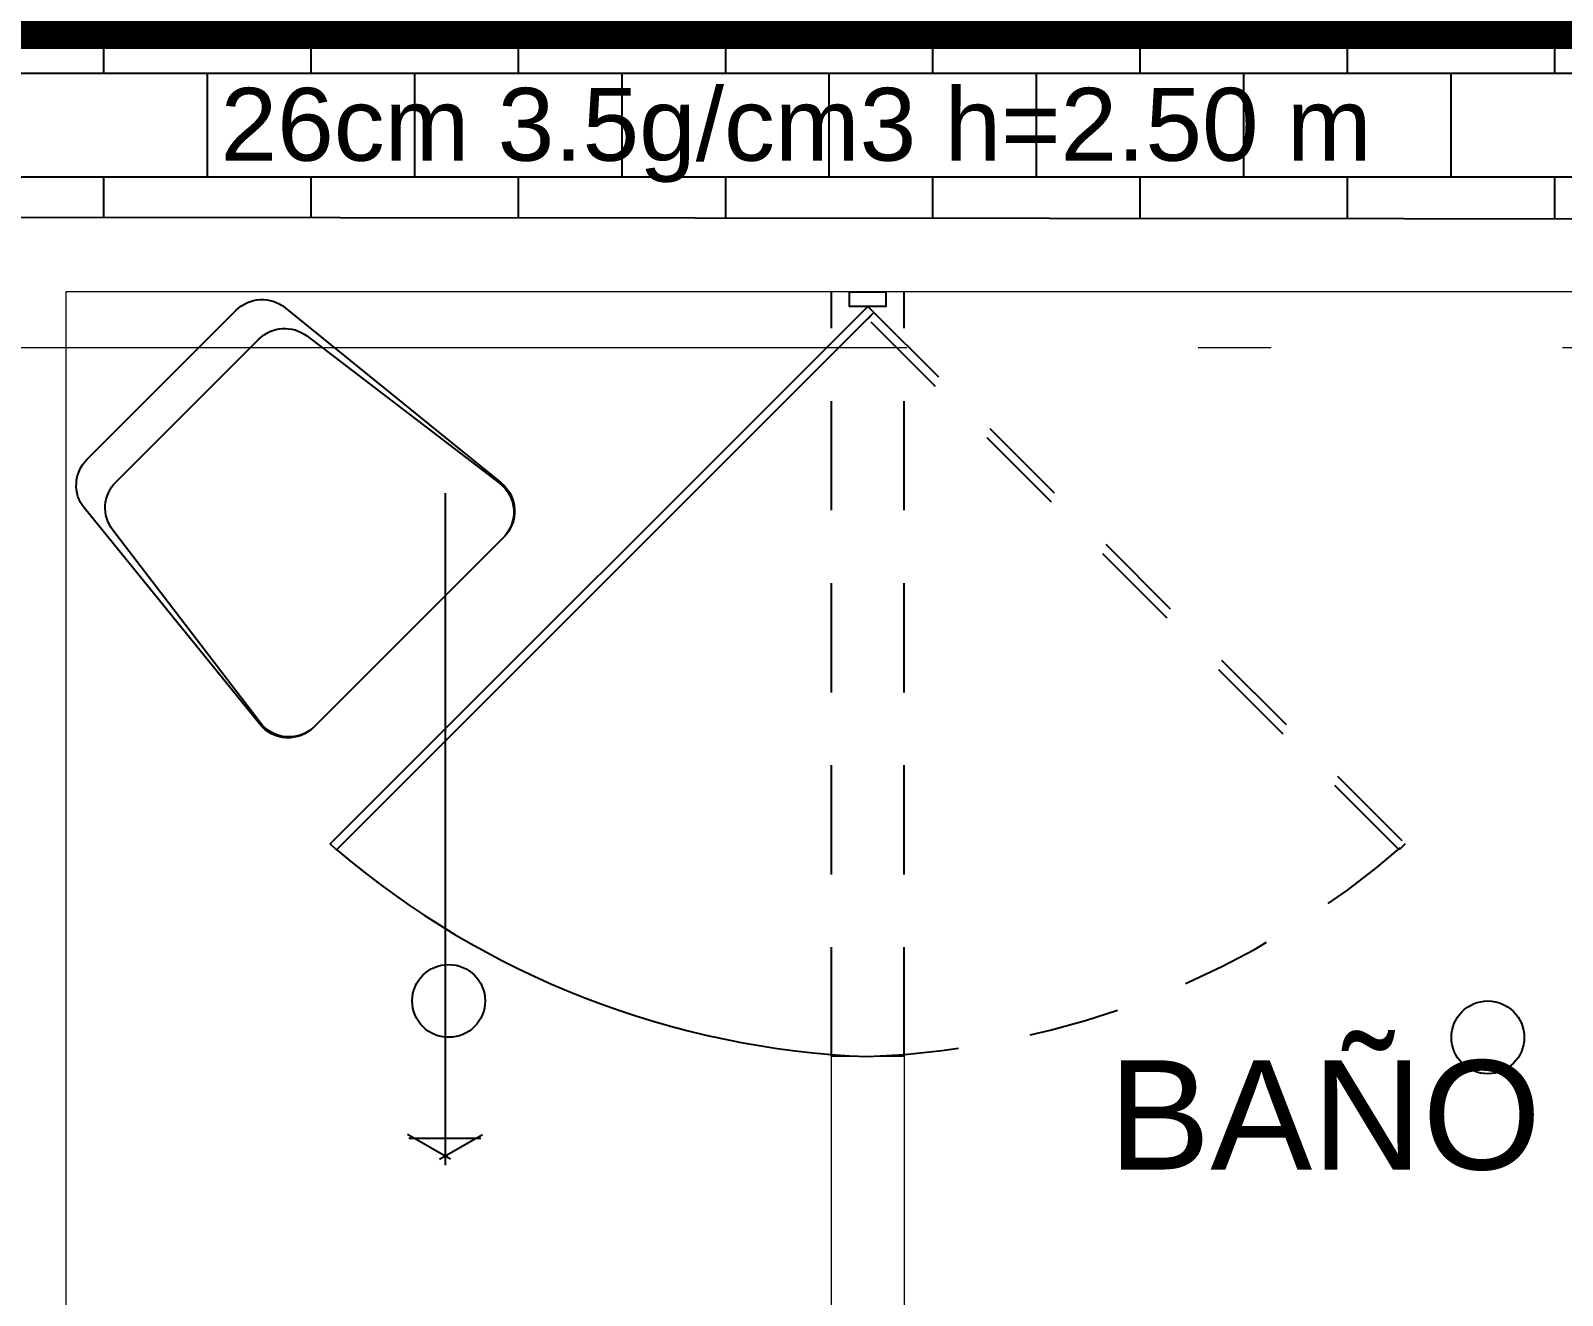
# Model space of a CAD drawing. Header units: metres. Extents: x -22 to 564, y 0 to 143.
# Drawn here: x 209.135 to 211.238, y 39.572 to 41.308 of the extents above; entities that cross this region are included whole.
import ezdxf

# ---------------------------------------------------------------- set-up
doc = ezdxf.new("R2010")
doc.units = ezdxf.units.M
for name, pattern in [('EJES630', [6.3, 5.5, -0.4, 0, -0.4]), ('XREF 2N NEURO-ONCOLOGIA$0$DASHED2', [0.375, 0.25, -0.125]), ('XREF 2N NEURO-ONCOLOGIA$0$HIDDE150', [0.24, 0.15, -0.09])]:
    doc.linetypes.add(name, pattern=pattern)
doc.layers.add('EJES', color=11, linetype='EJES630', lineweight=0)
doc.layers.add('XREF 2N NEURO-ONCOLOGIA$0$MUROS DE TABLAROCA', color=150, linetype='Continuous', lineweight=13)
for name, color, linetype in [('TEXTO', 7, 'Continuous'), ('XREF 2N NEURO-ONCOLOGIA$0$CANCELES', 1, 'Continuous'), ('XREF 2N NEURO-ONCOLOGIA$0$HATCH', 251, 'Continuous'), ('XREF 2N NEURO-ONCOLOGIA$0$LAMPARAS 1', 112, 'Continuous'), ('XREF 2N NEURO-ONCOLOGIA$0$LOSA BLINDADA', 20, 'XREF 2N NEURO-ONCOLOGIA$0$DASHED2'), ('XREF 2N NEURO-ONCOLOGIA$0$MOBILIARIO', 161, 'Continuous'), ('XREF 2N NEURO-ONCOLOGIA$0$Mobiliario Fijo', 40, 'Continuous'), ('XREF 2N NEURO-ONCOLOGIA$0$MOBILIARIO GUIAS MEC', 161, 'Continuous'), ('XREF 2N NEURO-ONCOLOGIA$0$PROYECCIÓN', 252, 'XREF 2N NEURO-ONCOLOGIA$0$HIDDE150'), ('XREF 2N NEURO-ONCOLOGIA$0$TABIQUES BLINDADOS', 30, 'Continuous')]:
    doc.layers.add(name, color=color, linetype=linetype)
doc.styles.add('100 LOCALES 25', font='arial.ttf', dxfattribs={"height": 0.25})

# ---------------------------------------------------------------- blocks, each defined once
blk = doc.blocks.new('XREF 2N NEURO-ONCOLOGIA$0$A$C7c43d18a')
for p, q in [((0.029, -0.008), (-0.005, 0.051)), ((0, -0.05), (0, 0.049)), ((-0.8852, 0), (0.037, 0)), ((0.029, 0.007), (-0.005, -0.052))]:
    blk.add_line(p, q)
blk = doc.blocks.new('XREF 2N NEURO-ONCOLOGIA$0$PUERTA HABATIBLE DOBLE')
at = {"layer": 'XREF 2N NEURO-ONCOLOGIA$0$CANCELES', "color": 8, "linetype": 'XREF 2N NEURO-ONCOLOGIA$0$DASHED2', "ltscale": 0.5}
blk.add_lwpolyline([(0.0285, 0.0085), (0.7579, 0.7378), (0.7663, 0.7294), (0.037, 0)], close=True, dxfattribs=at)
at = {"layer": 'XREF 2N NEURO-ONCOLOGIA$0$CANCELES'}
blk.add_lwpolyline([(0, 0.025), (0.02, 0.025), (0.02, -0.025), (0, -0.025), (0, 0.025)], dxfattribs=at)
blk.add_lwpolyline([(0.02, 0), (0.7579, -0.7379), (0.7663, -0.7294), (0.0285, 0.0085)], close=True, dxfattribs=at)
at = {"layer": 'XREF 2N NEURO-ONCOLOGIA$0$CANCELES', "color": 8, "linetype": 'XREF 2N NEURO-ONCOLOGIA$0$DASHED2', "ltscale": 0.5}
blk.add_arc((-0.1373, -0.0433), 1.188, 2.09, 41.1119, dxfattribs=at)
at = {"layer": 'XREF 2N NEURO-ONCOLOGIA$0$CANCELES'}
blk.add_arc((-0.1451, 0.0457), 1.196, 319.6259, 357.8117, dxfattribs=at)
blk = doc.blocks.new('XREF 2N NEURO-ONCOLOGIA$0$A$C89a1f7b9')
blk.add_lwpolyline([(0.1845, 0, -0.444951), (0.2343, -0.0552), (0.1947, -0.4352, -0.38413), (0.1449, -0.48), (-0.1449, -0.48, -0.38413), (-0.1947, -0.4352), (-0.2343, -0.0552, -0.444951), (-0.1845, 0)], format="xyb")
blk.add_lwpolyline([(0.1829, 0, -0.45365), (0.2324, -0.0566), (0.1884, -0.3866, -0.375847), (0.1388, -0.43), (-0.1388, -0.43, -0.375847), (-0.1884, -0.3866), (-0.2324, -0.0566, -0.45365), (-0.1829, 0)], format="xyb", close=True)
blk = doc.blocks.new('XREF 2N NEURO-ONCOLOGIA')
at = {"layer": 'XREF 2N NEURO-ONCOLOGIA$0$HATCH'}
h = blk.add_hatch(dxfattribs=at)
h.set_pattern_fill('AR-B816', color=256, scale=0.0007, angle=90)
h.paths.add_polyline_path([(7.8569, 39.4276), (7.8566, 34.0742), (7.5966, 34.0742), (7.6017, 39.4276)])
at = {"layer": 'XREF 2N NEURO-ONCOLOGIA$0$LAMPARAS 1'}
for centre in [(6.5248, 37.3324, 0), (6.4747, 35.906, 0)]:
    blk.add_circle(centre, 0.05, dxfattribs=at)
at = {"layer": 'XREF 2N NEURO-ONCOLOGIA$0$LOSA BLINDADA', "const_width": 0.05, "elevation": 0}
blk.add_lwpolyline([(0.1688, 39.6876), (7.8566, 39.6876), (7.8566, 34.0742), (0.1688, 34.0742)], close=True, dxfattribs=at)
at = {"layer": 'XREF 2N NEURO-ONCOLOGIA$0$MUROS DE TABLAROCA'}
for p, q in [((7.4986, 37.8577, 0), (7.4986, 35.1048, 0)), ((5.5507, 36.8071, 0), (6.4514, 36.8071, 0)), ((6.4484, 36.7071, 0), (6.4484, 36.8071, 0)), ((6.4484, 36.7071, 0), (4.7817, 36.7071, 0))]:
    blk.add_line(p, q, dxfattribs=at)
at = {"layer": 'XREF 2N NEURO-ONCOLOGIA$0$MUROS DE TABLAROCA', "elevation": 0}
blk.add_lwpolyline([(7.4986, 37.8577), (5.5506, 37.8577)], dxfattribs=at)
at = {"layer": 'XREF 2N NEURO-ONCOLOGIA$0$PROYECCIÓN'}
for p, q in [((6.4484, 36.8071, 0), (7.4984, 36.8071, 0)), ((6.4484, 36.7071, 0), (7.4984, 36.7071, 0))]:
    blk.add_line(p, q, dxfattribs=at)
at = {"layer": 'XREF 2N NEURO-ONCOLOGIA$0$TABIQUES BLINDADOS', "elevation": 0}
blk.add_lwpolyline([(7.8569, 39.4276), (7.8566, 34.0742), (7.5966, 34.0742), (7.6017, 39.4276)], close=True, dxfattribs=at)
at = {"layer": 'XREF 2N NEURO-ONCOLOGIA$0$MOBILIARIO', "rotation": 134.9999999999999}
blk.add_blockref('XREF 2N NEURO-ONCOLOGIA$0$A$C89a1f7b9', (7.0312, 37.387, 0), dxfattribs=at)
at = {"layer": 'XREF 2N NEURO-ONCOLOGIA$0$Mobiliario Fijo', "rotation": 180}
blk.add_blockref('XREF 2N NEURO-ONCOLOGIA$0$A$C7c43d18a', (6.3365, 37.3371, 0), dxfattribs=at)
at = {"layer": 'XREF 2N NEURO-ONCOLOGIA$0$MOBILIARIO GUIAS MEC', "rotation": 180}
blk.add_blockref('XREF 2N NEURO-ONCOLOGIA$0$PUERTA HABATIBLE DOBLE', (7.4984, 36.7571, 0), dxfattribs=at)

msp = doc.modelspace()

# ---------------------------------------------------------------- block references
at = {"rotation": 90}
msp.add_blockref('XREF 2N NEURO-ONCOLOGIA', (247.0412, 33.4511), dxfattribs=at)

# ---------------------------------------------------------------- next in the draw order: linework, layer by layer
at = {"layer": 'EJES'}
msp.add_line((192.0378, 40.8728), (248.5467, 40.8728), dxfattribs=at)

# ---------------------------------------------------------------- next in the draw order: texts
at = {"layer": 'TEXTO', "color": 0, "insert": (209.3957, 41.0993, 0), "char_height": 0.1, "width": 1.80538, "attachment_point": 7, "style": '100 LOCALES 25'}
msp.add_mtext('26cm 3.5g/cm3 h=2.50 m', dxfattribs=at)
at = {"layer": 'TEXTO', "insert": (210.0741, 39.8944, 0), "char_height": 0.15, "width": 1.674895, "attachment_point": 1, "style": '100 LOCALES 25'}
msp.add_mtext('\\pxqc;BAÑO', dxfattribs=at)

doc.saveas('drawing.dxf')
